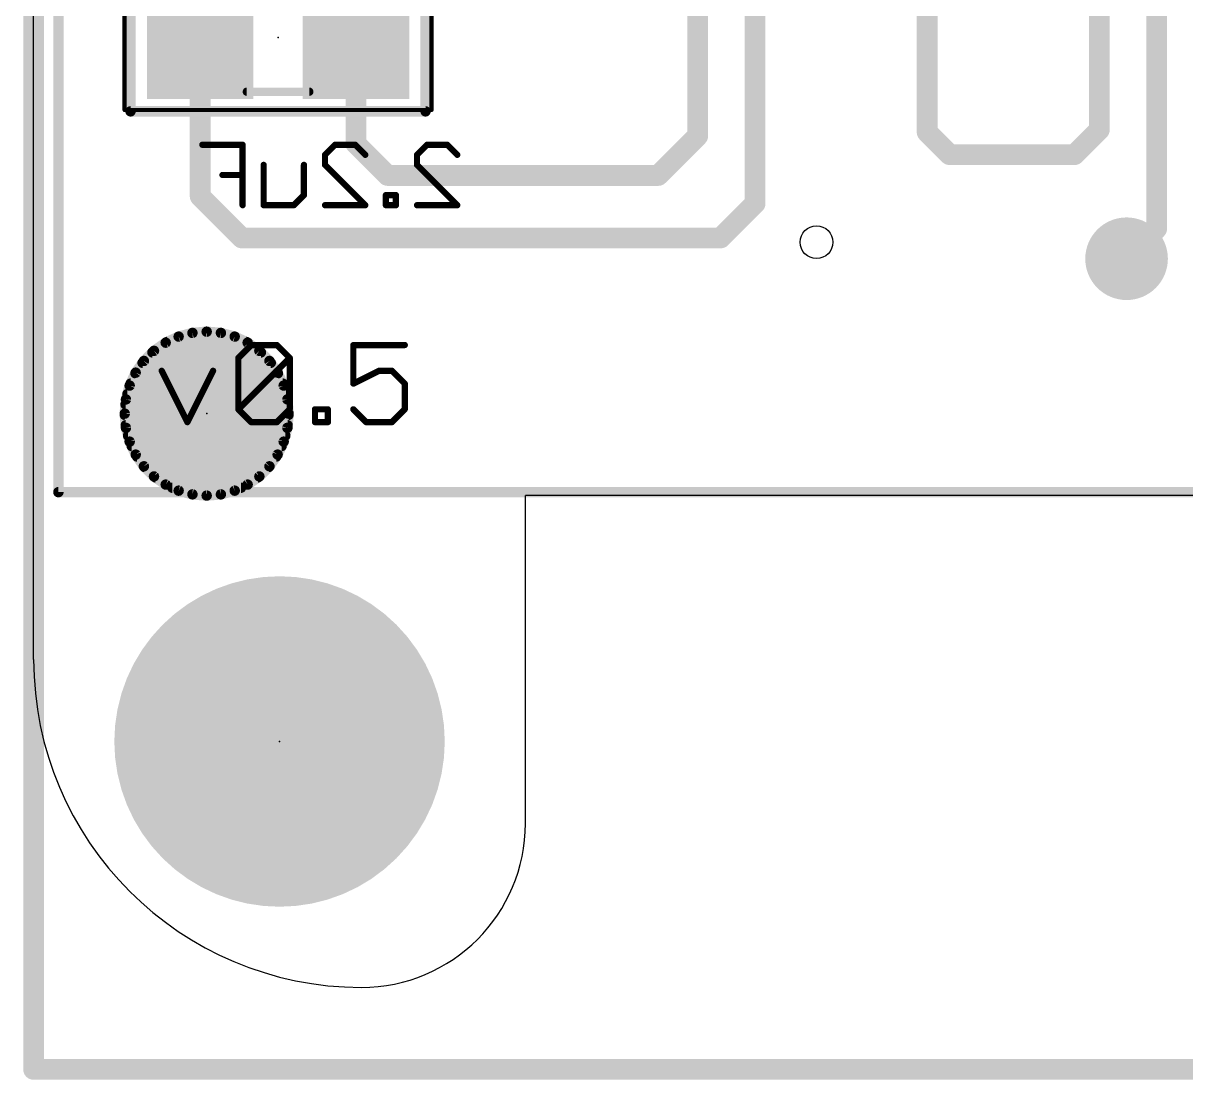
# Model space of a CAD drawing. Extents: x -0.1 to 35.7, y -1.1 to 35.9.
# Drawn here: x -0.13 to 14.06, y -1.13 to 11.76 of the extents above; entities that cross this region are included whole.
import ezdxf

# ---------------------------------------------------------------- set-up
doc = ezdxf.new("R2010")
doc.units = 0
for name, color, linetype in [('1', 12, 'CONTINUOUS'), ('16', 132, 'CONTINUOUS'), ('17', 110, 'CONTINUOUS'), ('18', 110, 'CONTINUOUS'), ('20', 53, 'CONTINUOUS'), ('21', 40, 'CONTINUOUS'), ('22', 6, 'CONTINUOUS'), ('23', 53, 'CONTINUOUS'), ('24', 53, 'CONTINUOUS'), ('28', 253, 'CONTINUOUS'), ('39', 12, 'CONTINUOUS'), ('40', 132, 'CONTINUOUS'), ('41', 12, 'CONTINUOUS'), ('42', 132, 'CONTINUOUS'), ('52', 253, 'CONTINUOUS')]:
    doc.layers.add(name, color=color, linetype=linetype)

# ---------------------------------------------------------------- blocks, each defined once
blk = doc.blocks.new('RECT')
blk.add_solid([(-0.5, -0.5), (0.5, -0.5), (-0.5, 0.5), (0.5, 0.5)])
blk = doc.blocks.new('PIE')
at = {"const_width": 0.5}
blk.add_lwpolyline([(0, -0.25, 1), (0, 0.25, 1), (0, -0.25)], format="xyb", dxfattribs=at)
blk = doc.blocks.new('ROUNDP')
at = {"const_width": 0.5}
blk.add_lwpolyline([(0, -0.25, 1), (0, 0.25, 1), (0, -0.25)], format="xyb", dxfattribs=at)
blk = doc.blocks.new('ROUNDV')
at = {"const_width": 0.5}
blk.add_lwpolyline([(0, -0.25, 1), (0, 0.25, 1), (0, -0.25)], format="xyb", dxfattribs=at)

msp = doc.modelspace()

# ---------------------------------------------------------------- linework, layer by layer
at = {"layer": '1', "const_width": 0.254}
for points in [[(0, -1), (0, 35.75)], [(13.335, 8.89), (13.081, 8.89)], [(35.56, -1), (0, -1)]]:
    msp.add_lwpolyline(points, dxfattribs=at)
at = {"layer": '1', "const_width": 0.127}
for points in [[(13.081, 8.9535, 1), (13.081, 8.8265)], [(13.335, 8.8265, 1), (13.335, 8.9535)], [(0, -0.9365, 1), (0, -1.0635)], [(-0.0635, -1, 1), (0.0635, -1)]]:
    msp.add_lwpolyline(points, format="xyb", dxfattribs=at)
at = {"layer": '16', "const_width": 0.254}
for points in [[(8.102, 10.388), (8.102, 13.342)], [(8.802, 9.564), (8.802, 13.342)], [(10.902, 13.342), (10.902, 10.434)], [(13.002, 10.462), (13.002, 13.342)], [(13.702, 9.257), (13.702, 13.342)], [(2.032, 9.652), (2.032, 11.588)], [(3.932, 10.292), (3.932, 11.588)], [(7.62, 9.906), (8.102, 10.388)], [(10.902, 10.434), (11.176, 10.16)], [(12.7, 10.16), (13.002, 10.462)], [(4.318, 9.906), (3.932, 10.292)], [(11.176, 10.16), (12.7, 10.16)], [(4.318, 9.906), (7.62, 9.906)], [(2.032, 9.652), (2.54, 9.144)], [(8.382, 9.144), (8.802, 9.564)], [(13.335, 8.89), (13.702, 9.257)], [(2.54, 9.144), (8.382, 9.144)]]:
    msp.add_lwpolyline(points, dxfattribs=at)
at = {"layer": '16', "const_width": 0.127}
for points in [[(2.0955, 11.588, 1), (1.9685, 11.588)], [(3.9955, 11.588, 1), (3.8685, 11.588)], [(8.1469, 10.3431, 1), (8.0571, 10.4329)], [(10.9469, 10.4789, 1), (10.8571, 10.3891)], [(10.8385, 10.434, 1), (10.9655, 10.434)], [(12.9385, 10.462, 1), (13.0655, 10.462)], [(13.0469, 10.4171, 1), (12.9571, 10.5069)], [(3.9769, 10.3369, 1), (3.8871, 10.2471)], [(3.8685, 10.292, 1), (3.9955, 10.292)], [(8.0385, 10.388, 1), (8.1655, 10.388)], [(11.176, 10.2235, 1), (11.176, 10.0965)], [(11.1311, 10.1151, 1), (11.2209, 10.2049)], [(12.6551, 10.2049, 1), (12.7449, 10.1151)], [(12.7, 10.0965, 1), (12.7, 10.2235)], [(4.318, 9.9695, 1), (4.318, 9.8425)], [(4.2731, 9.8611, 1), (4.3629, 9.9509)], [(7.5751, 9.9509, 1), (7.6649, 9.8611)], [(7.62, 9.8425, 1), (7.62, 9.9695)], [(2.0769, 9.6969, 1), (1.9871, 9.6071)], [(1.9685, 9.652, 1), (2.0955, 9.652)], [(8.8469, 9.5191, 1), (8.7571, 9.6089)], [(8.7385, 9.564, 1), (8.8655, 9.564)], [(13.7469, 9.2121, 1), (13.6571, 9.3019)], [(2.54, 9.2075, 1), (2.54, 9.0805)], [(2.4951, 9.0991, 1), (2.5849, 9.1889)], [(8.3371, 9.1889, 1), (8.4269, 9.0991)], [(8.382, 9.0805, 1), (8.382, 9.2075)], [(13.6385, 9.257, 1), (13.7655, 9.257)], [(13.2901, 8.9349, 1), (13.3799, 8.8451)]]:
    msp.add_lwpolyline(points, format="xyb", dxfattribs=at)
at = {"layer": '20'}
for p, q in [((0, 4), (0, 32)), ((29, 6), (6, 6)), ((6, 2), (6, 6))]:
    msp.add_line(p, q, dxfattribs=at)
msp.add_circle((9.552, 9.092), 0.2, dxfattribs=at)
for centre, radius, start, end in [((4, 4), 4, 180, 270), ((4, 2), 2, 270, 0)]:
    msp.add_arc(centre, radius, start, end, dxfattribs=at)
at = {"layer": '21'}
for points, const_width in [([(0.302, 6.042), (0.302, 29.042)], 0.127), ([(2.4976, 7.6799), (2.6544, 7.8367)], 0.0762), ([(2.6544, 7.8367), (2.9679, 7.8367)], 0.0762), ([(2.9679, 7.8367), (3.1247, 7.6799)], 0.0762), ([(4.528, 7.8367), (3.9009, 7.8367)], 0.0762), ([(3.9009, 7.8367), (3.9009, 7.3664)], 0.0762), ([(2.4976, 7.0529), (2.4976, 7.6799)], 0.0762), ([(2.4976, 7.0529), (3.1247, 7.6799)], 0.0762), ([(3.1247, 7.6799), (3.1247, 7.0529)], 0.0762), ([(1.5621, 7.5232), (1.8756, 6.8961)], 0.0762), ([(1.8756, 6.8961), (2.1892, 7.5232)], 0.0762), ([(3.9009, 7.3664), (4.2144, 7.5232)], 0.0762), ([(4.2144, 7.5232), (4.3712, 7.5232)], 0.0762), ([(4.3712, 7.5232), (4.528, 7.3664)], 0.0762), ([(4.528, 7.3664), (4.528, 7.0529)], 0.0762), ([(2.6544, 6.8961), (2.4976, 7.0529)], 0.0762), ([(3.1247, 7.0529), (2.9679, 6.8961)], 0.0762), ([(3.4331, 6.8961), (3.4331, 7.0529)], 0.0762), ([(3.4331, 7.0529), (3.5899, 7.0529)], 0.0762), ([(3.5899, 7.0529), (3.5899, 6.8961)], 0.0762), ([(4.0577, 6.8961), (3.9009, 7.0529)], 0.0762), ([(4.528, 7.0529), (4.3712, 6.8961)], 0.0762), ([(2.9679, 6.8961), (2.6544, 6.8961)], 0.0762), ([(3.5899, 6.8961), (3.4331, 6.8961)], 0.0762), ([(4.3712, 6.8961), (4.0577, 6.8961)], 0.0762), ([(34.802, 6.042), (0.302, 6.042)], 0.127)]:
    msp.add_lwpolyline(points, dxfattribs=dict(at, const_width=const_width))
for points, const_width in [([(2.6544, 7.8558, 1), (2.6544, 7.8177)], 0.0381), ([(2.6679, 7.8232, 1), (2.6409, 7.8502)], 0.0381), ([(2.9814, 7.8502, 1), (2.9544, 7.8232)], 0.0381), ([(2.9679, 7.8177, 1), (2.9679, 7.8558)], 0.0381), ([(3.9009, 7.8558, 1), (3.9009, 7.8177)], 0.0381), ([(3.9199, 7.8367, 1), (3.8818, 7.8367)], 0.0381), ([(4.528, 7.8177, 1), (4.528, 7.8558)], 0.0381), ([(2.4841, 7.6934, 1), (2.5111, 7.6665)], 0.0381), ([(2.5167, 7.6799, 1), (2.4786, 7.6799)], 0.0381), ([(3.1437, 7.6799, 1), (3.1056, 7.6799)], 0.0381), ([(3.1382, 7.6665, 1), (3.1112, 7.6934)], 0.0381), ([(3.1112, 7.6665, 1), (3.1382, 7.6934)], 0.0381), ([(1.5791, 7.5317, 1), (1.5451, 7.5146)], 0.0381), ([(2.2062, 7.5146, 1), (2.1721, 7.5317)], 0.0381), ([(4.2144, 7.5422, 1), (4.2144, 7.5041)], 0.0381), ([(4.223, 7.5061, 1), (4.2059, 7.5402)], 0.0381), ([(4.3847, 7.5366, 1), (4.3577, 7.5097)], 0.0381), ([(4.3712, 7.5041, 1), (4.3712, 7.5422)], 0.0381), ([(3.8924, 7.3834, 1), (3.9094, 7.3494)], 0.0381), ([(3.8818, 7.3664, 1), (3.9199, 7.3664)], 0.0381), ([(4.547, 7.3664, 1), (4.5089, 7.3664)], 0.0381), ([(4.5145, 7.3529, 1), (4.5414, 7.3799)], 0.0381), ([(2.5111, 7.0663, 1), (2.4841, 7.0394)], 0.0381), ([(2.4841, 7.0663, 1), (2.5111, 7.0394)], 0.0381), ([(2.4786, 7.0529, 1), (2.5167, 7.0529)], 0.0381), ([(3.1056, 7.0529, 1), (3.1437, 7.0529)], 0.0381), ([(3.1382, 7.0394, 1), (3.1112, 7.0663)], 0.0381), ([(3.4522, 7.0529, 1), (3.4141, 7.0529)], 0.0381), ([(3.4331, 7.0719, 1), (3.4331, 7.0338)], 0.0381), ([(3.609, 7.0529, 1), (3.5709, 7.0529)], 0.0381), ([(3.5899, 7.0338, 1), (3.5899, 7.0719)], 0.0381), ([(3.9144, 7.0663, 1), (3.8874, 7.0394)], 0.0381), ([(4.5089, 7.0529, 1), (4.547, 7.0529)], 0.0381), ([(4.5414, 7.0394, 1), (4.5145, 7.0663)], 0.0381), ([(1.8586, 6.9046, 1), (1.8927, 6.8876)], 0.0381), ([(1.8586, 6.8876, 1), (1.8927, 6.9046)], 0.0381), ([(2.6544, 6.9152, 1), (2.6544, 6.8771)], 0.0381), ([(2.6409, 6.8826, 1), (2.6679, 6.9096)], 0.0381), ([(2.9544, 6.9096, 1), (2.9814, 6.8826)], 0.0381), ([(2.9679, 6.8771, 1), (2.9679, 6.9152)], 0.0381), ([(3.4331, 6.9152, 1), (3.4331, 6.8771)], 0.0381), ([(3.4141, 6.8961, 1), (3.4522, 6.8961)], 0.0381), ([(3.5709, 6.8961, 1), (3.609, 6.8961)], 0.0381), ([(3.5899, 6.8771, 1), (3.5899, 6.9152)], 0.0381), ([(4.0577, 6.9152, 1), (4.0577, 6.8771)], 0.0381), ([(4.0442, 6.8826, 1), (4.0711, 6.9096)], 0.0381), ([(4.3577, 6.9096, 1), (4.3847, 6.8826)], 0.0381), ([(4.3712, 6.8771, 1), (4.3712, 6.9152)], 0.0381), ([(0.302, 6.0738, 1), (0.302, 6.0103)], 0.0635), ([(0.2702, 6.042, 1), (0.3337, 6.042)], 0.0635), ([(3, 1.25, 1), (3, 4.75, 1), (3, 1.25)], 0.1524)]:
    msp.add_lwpolyline(points, format="xyb", dxfattribs=dict(at, const_width=const_width))
at = {"layer": '22', "const_width": 0.127}
for points in [[(1.182, 12.488), (1.182, 10.688)], [(4.782, 10.688), (4.782, 12.488)], [(1.182, 10.688), (4.782, 10.688)]]:
    msp.add_lwpolyline(points, dxfattribs=at)
at = {"layer": '22', "const_width": 0.0635}
for points in [[(1.182, 10.7198, 1), (1.182, 10.6563)], [(1.1503, 10.688, 1), (1.2138, 10.688)], [(4.7503, 10.688, 1), (4.8137, 10.688)], [(4.782, 10.6563, 1), (4.782, 10.7198)]]:
    msp.add_lwpolyline(points, format="xyb", dxfattribs=at)
at = {"layer": '23'}
msp.add_point((3, 3), dxfattribs=at)
at = {"layer": '24'}
for p in [(2.982, 11.588), (2.111, 7)]:
    msp.add_point(p, dxfattribs=at)
at = {"layer": '28', "const_width": 0.0762}
for points in [[(2.5493, 10.2805), (2.0578, 10.2805)], [(2.5493, 9.5433), (2.5493, 10.2805)], [(3.5547, 10.1577), (3.6775, 10.2805)], [(3.6775, 10.2805), (3.9233, 10.2805)], [(3.9233, 10.2805), (4.0461, 10.1577)], [(4.6773, 10.1577), (4.8002, 10.2805)], [(4.8002, 10.2805), (5.0459, 10.2805)], [(5.0459, 10.2805), (5.1688, 10.1577)], [(2.8062, 9.5433), (2.8062, 10.0348)], [(3.2977, 10.0348), (3.2977, 9.6662)], [(3.5547, 10.0348), (3.5547, 10.1577)], [(4.0461, 9.5433), (3.5547, 10.0348)], [(4.6773, 10.0348), (4.6773, 10.1577)], [(5.1688, 9.5433), (4.6773, 10.0348)], [(2.5493, 9.9119), (2.3036, 9.9119)], [(3.2977, 9.6662), (3.1749, 9.5433)], [(4.4204, 9.6662), (4.2975, 9.6662)], [(4.2975, 9.6662), (4.2975, 9.5433)], [(4.4204, 9.5433), (4.4204, 9.6662)], [(3.1749, 9.5433), (2.8062, 9.5433)], [(3.5547, 9.5433), (4.0461, 9.5433)], [(4.2975, 9.5433), (4.4204, 9.5433)], [(4.6773, 9.5433), (5.1688, 9.5433)]]:
    msp.add_lwpolyline(points, dxfattribs=at)
at = {"layer": '28', "const_width": 0.0381}
for points in [[(2.0578, 10.2996, 1), (2.0578, 10.2615)], [(2.5684, 10.2805, 1), (2.5303, 10.2805)], [(2.5493, 10.2615, 1), (2.5493, 10.2996)], [(3.6775, 10.2996, 1), (3.6775, 10.2615)], [(3.691, 10.2671, 1), (3.6641, 10.294)], [(3.9367, 10.294, 1), (3.9098, 10.2671)], [(3.9233, 10.2615, 1), (3.9233, 10.2996)], [(4.8002, 10.2996, 1), (4.8002, 10.2615)], [(4.8136, 10.2671, 1), (4.7867, 10.294)], [(5.0594, 10.294, 1), (5.0324, 10.2671)], [(5.0459, 10.2615, 1), (5.0459, 10.2996)], [(2.8253, 10.0348, 1), (2.7872, 10.0348)], [(3.3168, 10.0348, 1), (3.2787, 10.0348)], [(3.5681, 10.0483, 1), (3.5412, 10.0213)], [(3.5737, 10.1577, 1), (3.5356, 10.1577)], [(3.5412, 10.1711, 1), (3.5681, 10.1442)], [(4.0327, 10.1442, 1), (4.0596, 10.1711)], [(4.6963, 10.1577, 1), (4.6582, 10.1577)], [(4.6638, 10.1711, 1), (4.6908, 10.1442)], [(4.6908, 10.0483, 1), (4.6638, 10.0213)], [(5.1553, 10.1442, 1), (5.1822, 10.1711)], [(2.3036, 9.931, 1), (2.3036, 9.8929)], [(2.5493, 9.8929, 1), (2.5493, 9.931)], [(3.5356, 10.0348, 1), (3.5737, 10.0348)], [(4.6582, 10.0348, 1), (4.6963, 10.0348)], [(3.2787, 9.6662, 1), (3.3168, 9.6662)], [(3.3112, 9.6527, 1), (3.2843, 9.6796)], [(4.3165, 9.6662, 1), (4.2784, 9.6662)], [(4.2975, 9.6852, 1), (4.2975, 9.6471)], [(4.4394, 9.6662, 1), (4.4013, 9.6662)], [(4.4204, 9.6471, 1), (4.4204, 9.6852)], [(2.5303, 9.5433, 1), (2.5684, 9.5433)], [(2.8062, 9.5624, 1), (2.8062, 9.5243)], [(2.7872, 9.5433, 1), (2.8253, 9.5433)], [(3.1614, 9.5568, 1), (3.1883, 9.5298)], [(3.1749, 9.5243, 1), (3.1749, 9.5624)], [(3.5547, 9.5624, 1), (3.5547, 9.5243)], [(4.0327, 9.5298, 1), (4.0596, 9.5568)], [(4.0461, 9.5243, 1), (4.0461, 9.5624)], [(4.2784, 9.5433, 1), (4.3165, 9.5433)], [(4.2975, 9.5624, 1), (4.2975, 9.5243)], [(4.4013, 9.5433, 1), (4.4394, 9.5433)], [(4.4204, 9.5243, 1), (4.4204, 9.5624)], [(4.6773, 9.5624, 1), (4.6773, 9.5243)], [(5.1553, 9.5298, 1), (5.1822, 9.5568)], [(5.1688, 9.5243, 1), (5.1688, 9.5624)]]:
    msp.add_lwpolyline(points, format="xyb", dxfattribs=at)
at = {"layer": '39', "const_width": 2.032}
msp.add_lwpolyline([(3, 2, 1), (3, 4, 1), (3, 2)], format="xyb", dxfattribs=at)
at = {"layer": '40', "const_width": 0.0508}
for points in [[(1.109, 12.471), (1.109, 10.705)], [(4.855, 10.705), (4.855, 12.471)], [(1.109, 10.705), (4.855, 10.705)]]:
    msp.add_lwpolyline(points, dxfattribs=at)
at = {"layer": '40'}
for points, const_width in [([(1.109, 10.7177, 1), (1.109, 10.6923)], 0.0254), ([(1.0963, 10.705, 1), (1.1217, 10.705)], 0.0254), ([(4.8423, 10.705, 1), (4.8677, 10.705)], 0.0254), ([(4.855, 10.6923, 1), (4.855, 10.7177)], 0.0254), ([(3, 2, 1), (3, 4, 1), (3, 2)], 2.032)]:
    msp.add_lwpolyline(points, format="xyb", dxfattribs=dict(at, const_width=const_width))
at = {"layer": '41', "const_width": 2.032}
msp.add_lwpolyline([(3, 2, 1), (3, 4, 1), (3, 2)], format="xyb", dxfattribs=at)
at = {"layer": '42', "const_width": 0.127}
for points in [[(1.611, 7.866), (1.769, 7.9397)], [(1.769, 7.9397), (1.9374, 7.9848)], [(1.9374, 7.9848), (2.111, 8)], [(2.111, 8), (2.2846, 7.9848)], [(2.2846, 7.9848), (2.453, 7.9397)], [(2.453, 7.9397), (2.611, 7.866)], [(1.345, 7.6428), (1.4682, 7.766)], [(1.4492, 7.747), (2.7728, 7.747)], [(1.4682, 7.766), (1.611, 7.866)], [(1.6281, 7.874), (2.5939, 7.874)], [(2.611, 7.866), (2.7538, 7.766)], [(2.7538, 7.766), (2.877, 7.6428)], [(1.245, 7.5), (1.345, 7.6428)], [(1.329, 7.62), (2.893, 7.62)], [(2.877, 7.6428), (2.977, 7.5)], [(1.1713, 7.342), (1.245, 7.5)], [(1.2417, 7.493), (2.9803, 7.493)], [(2.977, 7.5), (3.0507, 7.342)], [(1.1262, 7.1736), (1.1713, 7.342)], [(1.1825, 7.366), (3.0395, 7.366)], [(3.0507, 7.342), (3.0958, 7.1736)], [(1.111, 7), (1.1262, 7.1736)], [(1.1437, 7.239), (3.0783, 7.239)], [(3.0958, 7.1736), (3.111, 7)], [(1.1208, 7.112), (3.1012, 7.112)], [(1.1262, 6.8264), (1.111, 7)], [(1.1123, 6.985), (3.1097, 6.985)], [(3.111, 7), (3.0958, 6.8264)], [(1.1234, 6.858), (3.0986, 6.858)], [(1.1713, 6.658), (1.1262, 6.8264)], [(3.0958, 6.8264), (3.0507, 6.658)], [(1.1517, 6.731), (3.0703, 6.731)], [(1.245, 6.5), (1.1713, 6.658)], [(1.1965, 6.604), (3.0255, 6.604)], [(3.0507, 6.658), (2.977, 6.5)], [(1.345, 6.3572), (1.245, 6.5)], [(1.2611, 6.477), (2.9609, 6.477)], [(2.977, 6.5), (2.877, 6.3572)], [(1.4682, 6.234), (1.345, 6.3572)], [(1.3522, 6.35), (2.8698, 6.35)], [(2.877, 6.3572), (2.7538, 6.234)], [(1.611, 6.134), (1.4682, 6.234)], [(1.4839, 6.223), (2.7381, 6.223)], [(2.7538, 6.234), (2.611, 6.134)], [(1.769, 6.0603), (1.611, 6.134)], [(1.6924, 6.096), (2.5296, 6.096)], [(1.9374, 6.0152), (1.769, 6.0603)], [(2.453, 6.0603), (2.2846, 6.0152)], [(2.611, 6.134), (2.453, 6.0603)], [(2.111, 6), (1.9374, 6.0152)], [(2.2846, 6.0152), (2.111, 6)]]:
    msp.add_lwpolyline(points, dxfattribs=at)
at = {"layer": '42'}
for points, const_width in [([(1.7608, 7.9704, 1), (1.7772, 7.909)], 0.0635), ([(1.7824, 7.9109, 1), (1.7556, 7.9685)], 0.0635), ([(1.9346, 8.0164, 1), (1.9401, 7.9532)], 0.0635), ([(1.9456, 7.9541, 1), (1.9291, 8.0155)], 0.0635), ([(2.1138, 8.0316, 1), (2.1082, 7.9684)], 0.0635), ([(2.1138, 7.9684, 1), (2.1082, 8.0316)], 0.0635), ([(2.2929, 8.0155, 1), (2.2764, 7.9541)], 0.0635), ([(2.2819, 7.9532, 1), (2.2874, 8.0164)], 0.0635), ([(2.4664, 7.9685, 1), (2.4396, 7.9109)], 0.0635), ([(2.4448, 7.909, 1), (2.4612, 7.9704)], 0.0635), ([(1.4492, 7.7788, 1), (1.4492, 7.7153)], 0.0635), ([(1.45, 7.7921, 1), (1.4864, 7.74)], 0.0635), ([(1.4907, 7.7436, 1), (1.4458, 7.7885)], 0.0635), ([(1.5976, 7.8948, 1), (1.6244, 7.8372)], 0.0635), ([(1.6292, 7.84, 1), (1.5928, 7.892)], 0.0635), ([(1.6281, 7.9058, 1), (1.6281, 7.8423)], 0.0635), ([(2.6292, 7.892, 1), (2.5928, 7.84)], 0.0635), ([(2.5939, 7.8423, 1), (2.5939, 7.9058)], 0.0635), ([(2.5976, 7.8372, 1), (2.6244, 7.8948)], 0.0635), ([(2.7762, 7.7885, 1), (2.7313, 7.7436)], 0.0635), ([(2.7356, 7.74, 1), (2.772, 7.7921)], 0.0635), ([(2.7728, 7.7153, 1), (2.7728, 7.7788)], 0.0635), ([(1.329, 7.6517, 1), (1.329, 7.5883)], 0.0635), ([(1.3225, 7.6652, 1), (1.3674, 7.6203)], 0.0635), ([(1.371, 7.6246, 1), (1.3189, 7.661)], 0.0635), ([(2.9031, 7.661, 1), (2.851, 7.6246)], 0.0635), ([(2.8546, 7.6203, 1), (2.8995, 7.6652)], 0.0635), ([(2.893, 7.5883, 1), (2.893, 7.6517)], 0.0635), ([(1.2417, 7.5248, 1), (1.2417, 7.4613)], 0.0635), ([(1.219, 7.5182, 1), (1.271, 7.4818)], 0.0635), ([(1.2738, 7.4866, 1), (1.2162, 7.5134)], 0.0635), ([(3.0058, 7.5134, 1), (2.9482, 7.4866)], 0.0635), ([(2.951, 7.4818, 1), (3.003, 7.5182)], 0.0635), ([(2.9803, 7.4613, 1), (2.9803, 7.5248)], 0.0635), ([(1.1425, 7.3554, 1), (1.2001, 7.3286)], 0.0635), ([(1.202, 7.3338, 1), (1.1406, 7.3502)], 0.0635), ([(1.1825, 7.3978, 1), (1.1825, 7.3343)], 0.0635), ([(3.0814, 7.3502, 1), (3.02, 7.3338)], 0.0635), ([(3.0219, 7.3286, 1), (3.0795, 7.3554)], 0.0635), ([(3.0395, 7.3343, 1), (3.0395, 7.3978)], 0.0635), ([(1.1578, 7.1709, 1), (1.0946, 7.1764)], 0.0635), ([(1.1437, 7.2708, 1), (1.1437, 7.2073)], 0.0635), ([(3.1274, 7.1764, 1), (3.0642, 7.1709)], 0.0635), ([(3.0783, 7.2073, 1), (3.0783, 7.2708)], 0.0635), ([(1.1208, 7.1437, 1), (1.1208, 7.0803)], 0.0635), ([(1.0955, 7.1819, 1), (1.1569, 7.1654)], 0.0635), ([(3.0651, 7.1654, 1), (3.1265, 7.1819)], 0.0635), ([(3.1012, 7.0803, 1), (3.1012, 7.1437)], 0.0635), ([(1.1426, 7.0028, 1), (1.0794, 6.9972)], 0.0635), ([(1.0794, 7.0028, 1), (1.1426, 6.9972)], 0.0635), ([(1.1123, 7.0168, 1), (1.1123, 6.9533)], 0.0635), ([(3.1426, 6.9972, 1), (3.0794, 7.0028)], 0.0635), ([(3.0794, 6.9972, 1), (3.1426, 7.0028)], 0.0635), ([(3.1097, 6.9533, 1), (3.1097, 7.0168)], 0.0635), ([(1.1234, 6.8898, 1), (1.1234, 6.8263)], 0.0635), ([(1.1569, 6.8346, 1), (1.0955, 6.8181)], 0.0635), ([(1.0946, 6.8236, 1), (1.1578, 6.8291)], 0.0635), ([(3.0642, 6.8291, 1), (3.1274, 6.8236)], 0.0635), ([(3.1265, 6.8181, 1), (3.0651, 6.8346)], 0.0635), ([(3.0986, 6.8263, 1), (3.0986, 6.8898)], 0.0635), ([(1.1517, 6.7628, 1), (1.1517, 6.6993)], 0.0635), ([(1.2001, 6.6714, 1), (1.1425, 6.6446)], 0.0635), ([(1.1406, 6.6498, 1), (1.202, 6.6662)], 0.0635), ([(1.1965, 6.6357, 1), (1.1965, 6.5723)], 0.0635), ([(3.02, 6.6662, 1), (3.0814, 6.6498)], 0.0635), ([(3.0795, 6.6446, 1), (3.0219, 6.6714)], 0.0635), ([(3.0255, 6.5723, 1), (3.0255, 6.6357)], 0.0635), ([(3.0703, 6.6993, 1), (3.0703, 6.7628)], 0.0635), ([(1.271, 6.5182, 1), (1.219, 6.4818)], 0.0635), ([(1.2162, 6.4866, 1), (1.2738, 6.5134)], 0.0635), ([(1.2611, 6.5088, 1), (1.2611, 6.4453)], 0.0635), ([(2.9482, 6.5134, 1), (3.0058, 6.4866)], 0.0635), ([(3.003, 6.4818, 1), (2.951, 6.5182)], 0.0635), ([(2.9609, 6.4453, 1), (2.9609, 6.5088)], 0.0635), ([(1.3674, 6.3797, 1), (1.3225, 6.3348)], 0.0635), ([(1.3189, 6.339, 1), (1.371, 6.3754)], 0.0635), ([(1.3522, 6.3818, 1), (1.3522, 6.3183)], 0.0635), ([(2.851, 6.3754, 1), (2.9031, 6.339)], 0.0635), ([(2.8995, 6.3348, 1), (2.8546, 6.3797)], 0.0635), ([(2.8698, 6.3183, 1), (2.8698, 6.3818)], 0.0635), ([(1.4864, 6.26, 1), (1.45, 6.2079)], 0.0635), ([(1.4458, 6.2115, 1), (1.4907, 6.2564)], 0.0635), ([(1.4839, 6.2547, 1), (1.4839, 6.1913)], 0.0635), ([(2.7313, 6.2564, 1), (2.7762, 6.2115)], 0.0635), ([(2.772, 6.2079, 1), (2.7356, 6.26)], 0.0635), ([(2.7381, 6.1913, 1), (2.7381, 6.2547)], 0.0635), ([(1.6244, 6.1628, 1), (1.5976, 6.1052)], 0.0635), ([(1.5928, 6.108, 1), (1.6292, 6.16)], 0.0635), ([(1.6924, 6.1277, 1), (1.6924, 6.0643)], 0.0635), ([(1.7772, 6.091, 1), (1.7608, 6.0296)], 0.0635), ([(1.7556, 6.0315, 1), (1.7824, 6.0891)], 0.0635), ([(2.4396, 6.0891, 1), (2.4664, 6.0315)], 0.0635), ([(2.4612, 6.0296, 1), (2.4448, 6.091)], 0.0635), ([(2.5296, 6.0643, 1), (2.5296, 6.1277)], 0.0635), ([(2.5928, 6.16, 1), (2.6292, 6.108)], 0.0635), ([(2.6244, 6.1052, 1), (2.5976, 6.1628)], 0.0635), ([(1.9401, 6.0468, 1), (1.9346, 5.9836)], 0.0635), ([(1.9291, 5.9845, 1), (1.9456, 6.0459)], 0.0635), ([(2.1082, 6.0316, 1), (2.1138, 5.9684)], 0.0635), ([(2.1082, 5.9684, 1), (2.1138, 6.0316)], 0.0635), ([(2.2764, 6.0459, 1), (2.2929, 5.9845)], 0.0635), ([(2.2874, 5.9836, 1), (2.2819, 6.0468)], 0.0635), ([(3, 2, 1), (3, 4, 1), (3, 2)], 2.032)]:
    msp.add_lwpolyline(points, format="xyb", dxfattribs=dict(at, const_width=const_width))
at = {"layer": '52', "const_width": 0.1016}
msp.add_lwpolyline([(2.601, 10.928), (3.363, 10.928)], dxfattribs=at)
at = {"layer": '52', "const_width": 0.0508}
for points in [[(2.601, 10.9534, 1), (2.601, 10.9026)], [(3.363, 10.9026, 1), (3.363, 10.9534)]]:
    msp.add_lwpolyline(points, format="xyb", dxfattribs=at)

# ---------------------------------------------------------------- block references
at = {"layer": '16', "xscale": 1.3, "yscale": 1.5}
for p in [(2.032, 11.588), (3.932, 11.588)]:
    msp.add_blockref('RECT', p, dxfattribs=at)
at = {"layer": '16'}
msp.add_blockref('PIE', (2.111, 7), dxfattribs=at)
at = {"layer": '17', "xscale": 3.2, "yscale": 3.2}
msp.add_blockref('ROUNDP', (3, 3), dxfattribs=at)
msp.add_blockref('ROUNDP', (3, 3), dxfattribs=at)
at = {"layer": '18', "xscale": 1.008, "yscale": 1.008}
msp.add_blockref('ROUNDV', (13.335, 8.89), dxfattribs=at)
msp.add_blockref('ROUNDV', (13.335, 8.89), dxfattribs=at)
at = {"layer": '52', "xscale": 0.7501, "yscale": 1.4501}
for p in [(2.2649, 11.5869), (3.7127, 11.5869)]:
    msp.add_blockref('RECT', p, dxfattribs=at)

doc.saveas('drawing.dxf')
